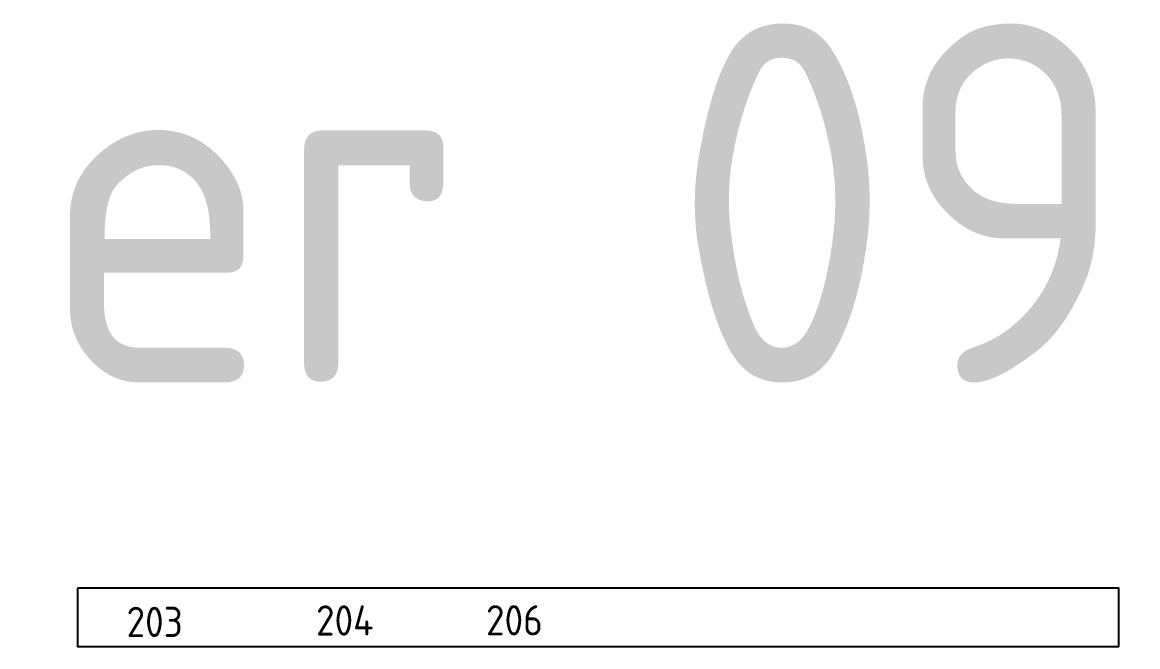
# Model space of a CAD drawing. Header units: metres. Extents: x 117388 to 118308, y 6148643 to 6149172.
# Drawn here: x 117764 to 117948.4, y 6149068.9 to 6149172.1 of the extents above; entities that cross this region are included whole.
import ezdxf

# ---------------------------------------------------------------- set-up
doc = ezdxf.new("R2010")
doc.units = ezdxf.units.M
doc.header["$LTSCALE"] = 0.4
doc.layers.add('M-312A', color=3, linetype='CONTINUOUS')
doc.layers.add('M-312A @ 1', color=3, linetype='CONTINUOUS')
doc.styles.add('ISO-Anno-50', font='iso.shx', dxfattribs={"height": 5})

msp = doc.modelspace()

# ---------------------------------------------------------------- linework, layer by layer
at = {"layer": 'M-312A'}
msp.add_lwpolyline([(117773.19, 6149078.58), (117945.27, 6149078.58), (117945.27, 6149068.85), (117773.19, 6149068.85)], close=True, dxfattribs=at)

# ---------------------------------------------------------------- texts
at = {"layer": 'M-312A @ 1', "attachment_point": 1, "style": 'ISO-Anno-50'}
for s, insert, char_height, width in [('Tvärsektioner 090218', (117384.35, 6149171.94), 59.3805, 3464.9465), ('203', (117781.23, 6149075.45), 5, 35.5215), ('204', (117812.56, 6149075.69), 5, 35.5215), ('206', (117840.67, 6149075.72), 5, 35.5215)]:
    msp.add_mtext(s, dxfattribs=dict(at, insert=insert, char_height=char_height, width=width))

doc.saveas('drawing.dxf')
